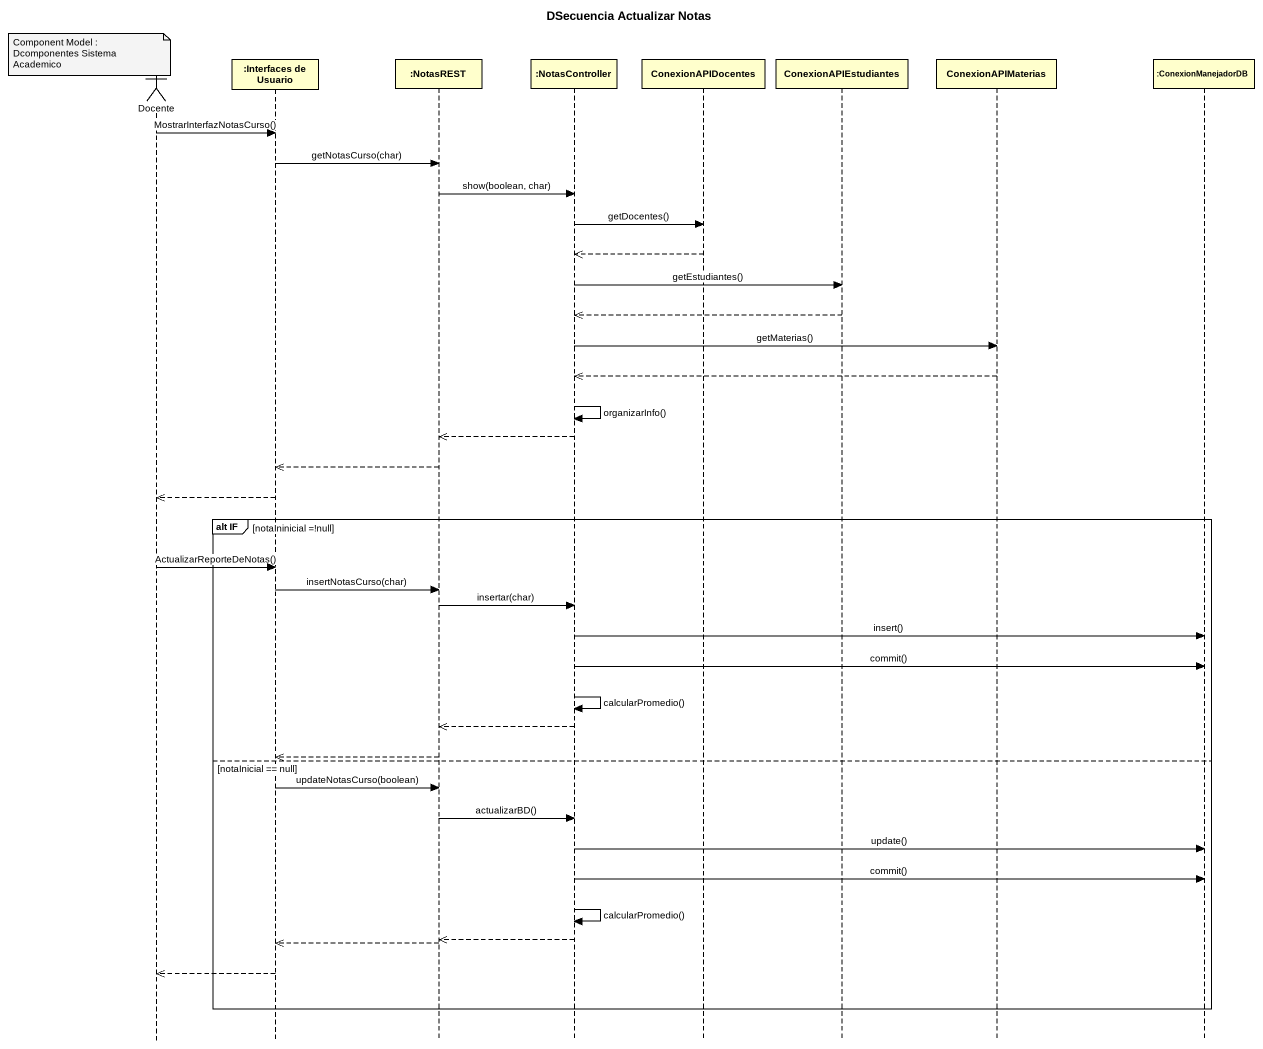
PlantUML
@startuml
title DSecuencia Actualizar Notas
hide footbox
actor Docente
participant ":Interfaces de Usuario" as Interfaces_de_Usuario
participant ":NotasREST" as NotasREST
participant ":NotasController" as NotasController
participant ConexionAPIDocentes
participant ConexionAPIEstudiantes
participant ConexionAPIMaterias
participant ":ConexionManejadorDB" as ConexionManejadorDB

note over Docente : Component Model : Dcomponentes Sistema Academico
Docente -> Interfaces_de_Usuario : MostrarInterfazNotasCurso()
Interfaces_de_Usuario -> NotasREST : getNotasCurso(char)
NotasREST -> NotasController : show(boolean, char)
NotasController -> ConexionAPIDocentes : getDocentes()
ConexionAPIDocentes -->> NotasController
NotasController -> ConexionAPIEstudiantes : getEstudiantes()
ConexionAPIEstudiantes -->> NotasController
NotasController -> ConexionAPIMaterias : getMaterias()
ConexionAPIMaterias -->> NotasController
NotasController -> NotasController : organizarInfo()
NotasController -->> NotasREST
NotasREST -->> Interfaces_de_Usuario
Interfaces_de_Usuario -->> Docente
group alt IF [notaIninicial =!null]
  Docente -> Interfaces_de_Usuario : ActualizarReporteDeNotas()
  Interfaces_de_Usuario -> NotasREST : insertNotasCurso(char)
  NotasREST -> NotasController : insertar(char)
  NotasController -> ConexionManejadorDB : insert()
  NotasController -> ConexionManejadorDB : commit()
  NotasController -> NotasController : calcularPromedio()
  NotasController -->> NotasREST
  NotasREST -->> Interfaces_de_Usuario
else notaInicial == null
  Interfaces_de_Usuario -> NotasREST : updateNotasCurso(boolean)
  NotasREST -> NotasController : actualizarBD()
  NotasController -> ConexionManejadorDB : update()
  NotasController -> ConexionManejadorDB : commit()
  NotasController -> NotasController : calcularPromedio()
  NotasController -->> NotasREST
  NotasREST -->> Interfaces_de_Usuario
  Interfaces_de_Usuario -->> Docente
end
@enduml
